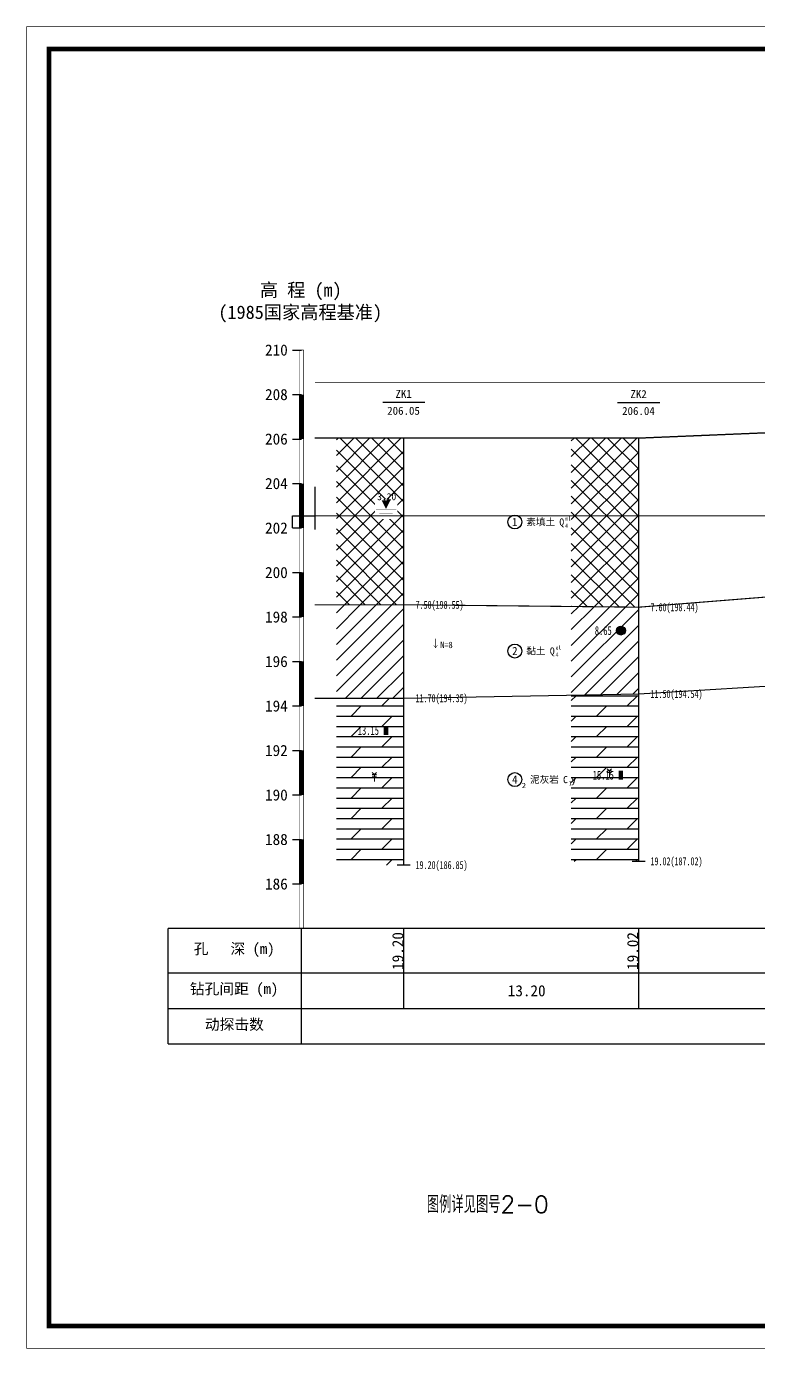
# Model space of a CAD drawing. Header units: millimetres. Extents: x 988 to 1408, y 353 to 650.
# Drawn here: x 988 to 1152.6, y 353.3 to 650.5 of the extents above; entities that cross this region are included whole.
import ezdxf
from ezdxf.enums import TextEntityAlignment as Align

# ---------------------------------------------------------------- set-up
doc = ezdxf.new("R2010")
doc.units = ezdxf.units.MM
doc.set_wipeout_variables(frame=1)
doc.linetypes.add('sx', pattern=[10, 5, 0, 5, 0])
for name, color, linetype in [('GiCAD_PouMian', 7, 'Continuous'), ('GICAD_QUYANG', 7, 'Continuous'), ('地质-图框', 7, 'Continuous'), ('地质-地层符号', 3, 'Continuous'), ('地质-地层线', 7, 'Continuous'), ('地质-地面线', 7, 'Continuous'), ('地质-填充花纹', 4, 'Continuous'), ('地质-文字', 7, 'Continuous'), ('地质-标注栏', 7, 'Continuous'), ('地质-标贯', 7, 'Continuous'), ('地质-水位线', 5, 'Continuous'), ('地质-钻孔', 7, 'Continuous')]:
    doc.layers.add(name, color=color, linetype=linetype)
doc.layers.add('不打印', color=7, linetype='Continuous', plot=False)
doc.styles.add('LZ_FONTS_FS', font='simfang.ttf', dxfattribs={"width": 0.7})
doc.styles.add('LZ_PMT_LINE', font='', dxfattribs={"height": 2})
doc.styles.get("Standard").update_dxf_attribs({"font": 'txt', "bigfont": 'gbcbig.shx'})
doc.styles.add('地下水位', font='', dxfattribs={"width": 0.7, "height": 1.58})
doc.styles.add('地层编号', font='', dxfattribs={"width": 0.7, "height": 1.85})
doc.styles.add('层底标注', font='', dxfattribs={"width": 0.7, "height": 1.8})
doc.styles.add('岩土名称', font='simfang.ttf', dxfattribs={"width": 0.7, "height": 1.55})
doc.styles.add('时代', font='', dxfattribs={"width": 0.7, "height": 1.6})
doc.styles.add('标注栏数据', font='simfang.ttf', dxfattribs={"width": 0.7, "height": 2.5})
doc.styles.add('标注栏项目', font='simfang.ttf', dxfattribs={"width": 0.7, "height": 3})
doc.styles.add('标贯动探', font='', dxfattribs={"width": 0.7, "height": 1.45})
doc.styles.add('钻孔标注', font='', dxfattribs={"width": 0.7, "height": 1.8})
doc.styles.add('高程系统', font='simfang.ttf', dxfattribs={"width": 0.7, "height": 3})
doc.styles.get('LZ_PMT_LINE').set_extended_font_data('SimSun')
doc.styles.get('地下水位').set_extended_font_data('FangSong_GB2312')
doc.styles.get('地层编号').set_extended_font_data('FangSong_GB2312')
doc.styles.get('层底标注').set_extended_font_data('FangSong_GB2312')
doc.styles.get('时代').set_extended_font_data('FangSong_GB2312')
doc.styles.get('标贯动探').set_extended_font_data('FangSong_GB2312')
doc.styles.get('钻孔标注').set_extended_font_data('FangSong_GB2312')
doc.linetypes.add('bzhjcx', pattern='A,0.001,[2,XX1.shx,S=1,R=0,X=1,Y=0],-2', length=2.001)
doc.linetypes.add('swx', pattern='A,7,-1.5,["●",LZ_PMT_LINE,S=0.05,R=0,X=0,Y=0],-1.5', length=10)
pattern_1 = [(0, (812.6094, 224.0516), (0, 2.3), []), (45, (812.6094, 224.0516), (4e-16, 4.6), [3.25269, -6.50538])]
pattern_2 = [(45, (812.6094, 224.0516), (-1.767767, 1.767767), []), (135, (812.6094, 224.0516), (-1.767767, -1.767767), [])]
pattern_3 = [(45, (812.6094, 224.0516), (-1.767767, 1.767767), [])]

# ---------------------------------------------------------------- blocks, each defined once
blk = doc.blocks.new('FHzhong.dwg')
at = {"color": 1, "lineweight": 0}
for p, q in [((1.06, 1.62), (0.57, 2.04)), ((0.57, 1.62), (1.53, 1.62)), ((0.57, 1.25), (1.53, 1.25)), ((1.05, 0), (1.05, 1.62)), ((1.06, 1.62), (1.53, 2.04))]:
    blk.add_line(p, q, dxfattribs=at)
blk = doc.blocks.new('gkqy_yan.dwg不标1', base_point=(0, -1))
at = {"color": 1}
blk.add_solid([(-0.5, -2), (-0.5, 0), (0.5, -2), (0.5, 0)], dxfattribs=at)
blk = doc.blocks.new('gkqy_yuan.dwg不标1')
at = {"layer": 'GiCAD_PouMian'}
h = blk.add_hatch(color=1, dxfattribs=at)
edge = h.paths.add_edge_path()
edge.add_arc((0, 0), 1, 0, 360)
at = {"layer": 'GICAD_QUYANG', "color": 1}
blk.add_circle((0, 0), 1, dxfattribs=at)
blk = doc.blocks.new('gkbgfh')
at = {"linetype": 'Continuous'}
blk.add_wipeout([(-0.23, -0.2), (1.12, -0.2), (1.12, 2.33), (-0.23, 2.33)], dxfattribs=at).dxf.layer = '地质-标贯'
at = {"color": 1, "const_width": 0.1}
for points in [[(0.01, 0.61), (0.46, 0.08), (0.88, 0.64)], [(0.46, 2.13), (0.46, 0.08)]]:
    blk.add_lwpolyline(points, dxfattribs=at)
blk = doc.blocks.new('shuiweifh')
at = {"linetype": 'swx'}
blk.add_wipeout([(-2.47, -2.24), (2.54, -2.24), (2.54, 2.22), (-2.47, 2.22)], dxfattribs=at).dxf.layer = '地质-水位线'
at = {"color": 5}
blk.add_lwpolyline([(0, 0, 0, 2, 0), (0, 2, 2, 2, 0)], format="xyseb", dxfattribs=at)
for points, const_width in [([(-2.25, 0.02), (2.32, 0.02)], 0.075), ([(-1.5, -1), (1.5, -1)], 0.075), ([(-0.75, -2), (0.75, -2)], 0.05)]:
    blk.add_lwpolyline(points, dxfattribs=dict(at, const_width=const_width))

msp = doc.modelspace()

# ---------------------------------------------------------------- hatches: boundary and pattern name
at = {"layer": '地质-填充花纹', "linetype": 'Continuous'}
h = msp.add_hatch(dxfattribs=at)
h.set_pattern_fill('GKSTT', scale=0.5, style=0, pattern_type=2)
h.set_pattern_definition(pattern_2)
h.paths.add_polyline_path([(1072.71, 520.49), (1057.71, 520.49), (1057.71, 557.99), (1072.71, 557.99)])
h = msp.add_hatch(dxfattribs=at)
h.set_pattern_fill('GKSTT', scale=0.5, style=0, pattern_type=2)
h.set_pattern_definition(pattern_2)
h.paths.add_polyline_path([(1125.52, 557.94), (1125.52, 519.94), (1110.52, 520.1), (1110.52, 557.96)])
h = msp.add_hatch(dxfattribs=at)
h.set_pattern_fill('GKNXT', scale=0.5, style=0, pattern_type=2)
h.set_pattern_definition(pattern_3)
h.paths.add_polyline_path([(1072.71, 499.49), (1057.71, 499.49), (1057.71, 520.49), (1072.71, 520.49)])
h = msp.add_hatch(dxfattribs=at)
h.set_pattern_fill('GKNXT', scale=0.5, style=0, pattern_type=2)
h.set_pattern_definition(pattern_3)
h.paths.add_polyline_path([(1125.52, 519.94), (1125.52, 500.44), (1110.52, 500.17), (1110.52, 520.1)])
h = msp.add_hatch(dxfattribs=at)
h.set_pattern_fill('GKNHY1', scale=0.5, style=0, pattern_type=2)
h.set_pattern_definition(pattern_1)
h.paths.add_polyline_path([(1072.71, 461.99), (1057.71, 461.99), (1057.71, 499.49), (1072.71, 499.49)])
h = msp.add_hatch(dxfattribs=at)
h.set_pattern_fill('GKNHY1', scale=0.5, style=0, pattern_type=2)
h.set_pattern_definition(pattern_1)
h.paths.add_polyline_path([(1125.52, 462.84), (1110.52, 462.84), (1110.52, 500.17), (1125.52, 500.44)])

# ---------------------------------------------------------------- linework, layer by layer
at = {"linetype": 'Continuous'}
for points in [[(1052.87, 546.99), (1052.87, 537.38)], [(1047.86, 537.74), (1047.86, 540.49)], [(1047.86, 540.49), (1052.87, 540.49)]]:
    msp.add_lwpolyline(points, dxfattribs=at)
at = {"layer": '不打印', "linetype": 'Continuous', "const_width": 0.15}
msp.add_lwpolyline([(988.1, 353.39), (1408.1, 353.39), (1408.1, 650.39), (988.1, 650.39), (988.1, 353.39)], dxfattribs=at)
at = {"layer": '地质-图框', "linetype": 'Continuous', "const_width": 1}
msp.add_lwpolyline([(993.1, 358.39), (1403.1, 358.39), (1403.1, 645.39), (993.1, 645.39), (993.1, 358.39), (1403.1, 358.39)], dxfattribs=at)
at = {"layer": '地质-地层符号', "color": 7, "linetype": 'Continuous'}
for centre in [(1097.83, 539.09), (1097.83, 510.09), (1097.83, 481.19)]:
    msp.add_ellipse(centre, major_axis=(0, 1.57), ratio=1, dxfattribs=at)
at = {"layer": '地质-地层线', "color": 4, "linetype": 'bzhjcx', "flags": 128}
msp.add_lwpolyline([(1052.86, 499.49), (1072.86, 499.49), (1125.67, 500.44), (1204.72, 505.24), (1269.74, 534.34), (1346.33, 548.29), (1366.33, 548.29)], dxfattribs=at)
at = {"layer": '地质-地层线', "color": 4, "const_width": 0.25, "flags": 128}
msp.add_lwpolyline([(1052.86, 520.49), (1072.86, 520.49), (1125.67, 519.94), (1204.72, 526.24), (1229.1, 516.15)], dxfattribs=at)
at = {"layer": '地质-地面线', "color": 3, "linetype": 'Continuous', "const_width": 0.3}
msp.add_lwpolyline([(1052.86, 557.99), (1072.86, 557.99), (1125.67, 557.94), (1204.72, 561.24), (1269.74, 559.34), (1346.33, 562.79), (1366.33, 562.79)], dxfattribs=at)
at = {"layer": '地质-文字', "color": 0, "linetype": 'Continuous'}
for p, q in [((1047.86, 577.74), (1049.86, 577.74)), ((1047.86, 567.74), (1049.86, 567.74)), ((1047.86, 557.74), (1049.86, 557.74)), ((1047.86, 547.74), (1049.86, 547.74)), ((1047.86, 537.74), (1049.86, 537.74)), ((1047.86, 527.74), (1049.86, 527.74)), ((1047.86, 517.74), (1049.86, 517.74)), ((1047.86, 507.74), (1049.86, 507.74)), ((1047.86, 497.74), (1049.86, 497.74)), ((1047.86, 487.74), (1049.86, 487.74)), ((1047.86, 477.74), (1049.86, 477.74)), ((1047.86, 467.74), (1049.86, 467.74)), ((1047.86, 457.74), (1049.86, 457.74))]:
    msp.add_line(p, q, dxfattribs=at)
at = {"layer": '地质-文字', "color": 0, "linetype": 'Continuous', "flags": 128}
for points, const_width in [([(1049.36, 577.74), (1050.36, 577.74)], 0.1), ([(1049.36, 577.74), (1049.36, 447.74)], 0.1), ([(1050.36, 577.74), (1050.36, 447.74)], 0.1), ([(1049.86, 567.74), (1049.86, 557.74)], 1), ([(1049.86, 547.74), (1049.86, 537.74)], 1), ([(1049.86, 527.74), (1049.86, 517.74)], 1), ([(1049.86, 507.74), (1049.86, 497.74)], 1), ([(1049.86, 487.74), (1049.86, 477.74)], 1), ([(1049.86, 467.74), (1049.86, 457.74)], 1), ([(1049.86, 447.74), (1049.86, 447.74)], 1)]:
    msp.add_lwpolyline(points, dxfattribs=dict(at, const_width=const_width))
at = {"layer": '地质-标注栏', "color": 7, "linetype": 'Continuous', "const_width": 0.3}
for points in [[(1019.86, 447.74), (1376.33, 447.74)], [(1019.86, 447.74), (1019.86, 421.74)], [(1049.86, 447.74), (1049.86, 421.74)], [(1019.86, 421.74), (1376.33, 421.74)]]:
    msp.add_lwpolyline(points, dxfattribs=at)
at = {"layer": '地质-标注栏', "color": 7, "linetype": 'Continuous'}
for points in [[(1072.86, 437.74), (1072.86, 447.74)], [(1125.67, 437.74), (1125.67, 447.74)], [(1019.86, 437.74), (1376.33, 437.74)], [(1072.86, 429.74), (1072.86, 437.74)], [(1125.67, 429.74), (1125.67, 437.74)], [(1125.67, 429.74), (1125.67, 437.74)], [(1019.86, 429.74), (1376.33, 429.74)]]:
    msp.add_lwpolyline(points, dxfattribs=at)
at = {"layer": '地质-水位线', "color": 5, "linetype": 'swx', "const_width": 0.2, "flags": 128}
msp.add_lwpolyline([(1052.87, 570.49), (1366.34, 570.49)], dxfattribs=at)
at = {"layer": '地质-钻孔', "color": 7, "linetype": 'Continuous'}
for p, q in [((1068.13, 565.99), (1077.6, 565.99)), ((1120.94, 565.94), (1130.41, 565.94))]:
    msp.add_line(p, q, dxfattribs=at)
at = {"layer": '地质-钻孔', "color": 7, "linetype": 'sx', "const_width": 0.3, "flags": 128}
msp.add_lwpolyline([(1125.67, 557.94), (1125.67, 462.84)], dxfattribs=at)
at = {"layer": '地质-钻孔', "color": 7, "linetype": 'Continuous', "const_width": 0.3, "flags": 128}
for points in [[(1071.36, 461.99), (1074.36, 461.99)], [(1124.17, 462.84), (1127.17, 462.84)]]:
    msp.add_lwpolyline(points, dxfattribs=at)

# ---------------------------------------------------------------- block references
at = {"layer": 'GICAD_QUYANG', "linetype": 'Continuous'}
for name, p in [('gkqy_yuan.dwg不标1', (1121.67, 514.69)), ('gkqy_yan.dwg不标1', (1121.67, 482.19))]:
    msp.add_blockref(name, p, dxfattribs=at)
at = {"layer": '地质-图框', "linetype": 'Continuous'}
msp.add_blockref('gkqy_yan.dwg不标1', (1068.86, 492.24), dxfattribs=at)
at = {"layer": '地质-填充花纹', "linetype": 'Continuous'}
for p in [(1065.21, 480.74), (1118.02, 481.57)]:
    msp.add_blockref('FHzhong.dwg', p, dxfattribs=at)

# ---------------------------------------------------------------- texts
msp.add_text('图例详见图号2-0', height=3.83).set_placement((1091.74, 383.8), align=Align.CENTER)
at = {"layer": 'GICAD_QUYANG', "color": 1, "linetype": 'Continuous', "style": 'LZ_FONTS_FS', "width": 0.7}
for s, p in [('8.65', (1115.8, 513.69)), ('15.15', (1115.33, 481.19))]:
    msp.add_text(s, height=2, dxfattribs=at).set_placement(p)
at = {"layer": '地质-图框', "color": 1, "linetype": 'Continuous', "style": 'LZ_FONTS_FS', "width": 0.7}
msp.add_text('13.15', height=2, dxfattribs=at).set_placement((1062.52, 491.24))
at = {"layer": '地质-地层符号', "color": 7, "linetype": 'Continuous'}
for s, height, style, p in [('1', 1.85, '地层编号', (1097.19, 538.17)), ('素填土', 1.55, '岩土名称', (1100.4, 538.32)), ('Q', 1.6, '时代', (1107.83, 538.29)), ('2', 1.85, '地层编号', (1097.19, 509.17)), ('黏土', 1.55, '岩土名称', (1100.4, 509.32)), ('Q', 1.6, '时代', (1105.69, 509.29)), ('4', 1.85, '地层编号', (1097.19, 480.27)), ('泥灰岩', 1.55, '岩土名称', (1101.23, 480.42)), ('C', 1.6, '时代', (1108.66, 480.39)), ('y', 1.6, '时代', (1110.5, 480.39)), ('2', 1.2, '地层编号', (1099.4, 479.27))]:
    msp.add_text(s, height=height, dxfattribs=dict(at, style=style)).set_placement(p)
at = {"layer": '地质-地层符号', "color": 7, "linetype": 'Continuous', "style": '时代', "width": 0.8}
for s, p in [('4', (1109.14, 537.79)), ('ml', (1109.14, 539.36)), ('el', (1106.99, 510.36)), ('4', (1106.99, 508.79)), ('1', (1109.97, 479.89))]:
    msp.add_text(s, height=0.96, dxfattribs=at).set_placement(p)
at = {"layer": '地质-文字', "color": 7, "linetype": 'Continuous', "style": '高程系统'}
for s, height, p in [('高 程 (m)', 3, (1040.52, 589.74)), ('(1985国家高程基准)', 3, (1031.18, 584.74)), ('210', 2.5, (1041.67, 576.49)), ('208', 2.5, (1041.67, 566.49)), ('206', 2.5, (1041.67, 556.49)), ('204', 2.5, (1041.67, 546.49)), ('202', 2.5, (1041.67, 536.49)), ('200', 2.5, (1041.67, 526.49)), ('198', 2.5, (1041.67, 516.49)), ('196', 2.5, (1041.67, 506.49)), ('194', 2.5, (1041.67, 496.49)), ('192', 2.5, (1041.67, 486.49)), ('190', 2.5, (1041.67, 476.49)), ('188', 2.5, (1041.67, 466.49)), ('186', 2.5, (1041.67, 456.49))]:
    msp.add_text(s, height=height, dxfattribs=at).set_placement(p)
at = {"layer": '地质-文字', "color": 7, "linetype": 'Continuous', "style": '层底标注', "width": 0.7}
for s, p in [('7.50(198.55)', (1075.51, 519.59)), ('7.60(198.44)', (1128.32, 519.04)), ('11.70(194.35)', (1075.51, 498.59)), ('11.50(194.54)', (1128.32, 499.54)), ('19.02(187.02)', (1128.32, 461.94)), ('19.20(186.85)', (1075.51, 461.09))]:
    msp.add_text(s, height=1.8, dxfattribs=at).set_placement(p)
at = {"layer": '地质-标注栏', "color": 7, "linetype": 'Continuous', "style": '标注栏数据'}
for s, p in [('19.20', (1072.76, 438.42)), ('19.02', (1125.57, 438.42))]:
    msp.add_text(s, height=2.5, rotation=90, dxfattribs=at).set_placement(p)
at = {"layer": '地质-标注栏', "color": 7, "linetype": 'Continuous', "style": '标注栏项目'}
for s, p in [('孔   深 (m)', (1025.62, 441.24)), ('钻孔间距 (m)', (1024.77, 432.24)), ('动探击数', (1028.14, 424.24))]:
    msp.add_text(s, height=2.43, dxfattribs=at).set_placement(p, align=Align.BOTTOM_LEFT)
at = {"layer": '地质-标注栏', "color": 7, "linetype": 'Continuous', "style": '标注栏数据'}
msp.add_text('13.20', height=2.5, dxfattribs=at).set_placement((1096.24, 432.49))
at = {"layer": '地质-标贯', "color": 6, "linetype": 'Continuous', "style": '标贯动探', "width": 0.9}
msp.add_text('N=8', height=1.45, dxfattribs=at).set_placement((1081.06, 510.74))
at = {"layer": '地质-钻孔', "color": 7, "linetype": 'Continuous', "style": '钻孔标注'}
for s, p in [('ZK1', (1070.99, 566.99)), ('ZK2', (1123.81, 566.94)), ('206.05', (1069.13, 563.19)), ('206.04', (1121.94, 563.14))]:
    msp.add_text(s, height=1.8, dxfattribs=at).set_placement(p)

# ---------------------------------------------------------------- next in the draw order: block references
at = {"layer": '地质-标贯', "color": 7, "linetype": 'Continuous'}
msp.add_blockref('gkbgfh', (1079.56, 510.74), dxfattribs=at)
at = {"layer": '地质-水位线', "color": 7, "linetype": 'swx'}
msp.add_blockref('shuiweifh', (1068.86, 541.99), dxfattribs=at)

# ---------------------------------------------------------------- next in the draw order: linework, layer by layer
at = {"color": 6, "linetype": 'swx', "const_width": 0.2, "flags": 128}
msp.add_lwpolyline([(1052.87, 540.49), (1366.34, 540.49)], dxfattribs=at)
at = {"layer": '地质-钻孔', "color": 7, "linetype": 'sx', "const_width": 0.3, "flags": 128}
msp.add_lwpolyline([(1072.86, 557.99), (1072.86, 461.99)], dxfattribs=at)

# ---------------------------------------------------------------- next in the draw order: texts
at = {"layer": '地质-水位线', "color": 5, "linetype": 'swx', "style": '地下水位'}
msp.add_text('3.20', height=1.58, dxfattribs=at).set_placement((1066.86, 543.99))

doc.saveas('drawing.dxf')
